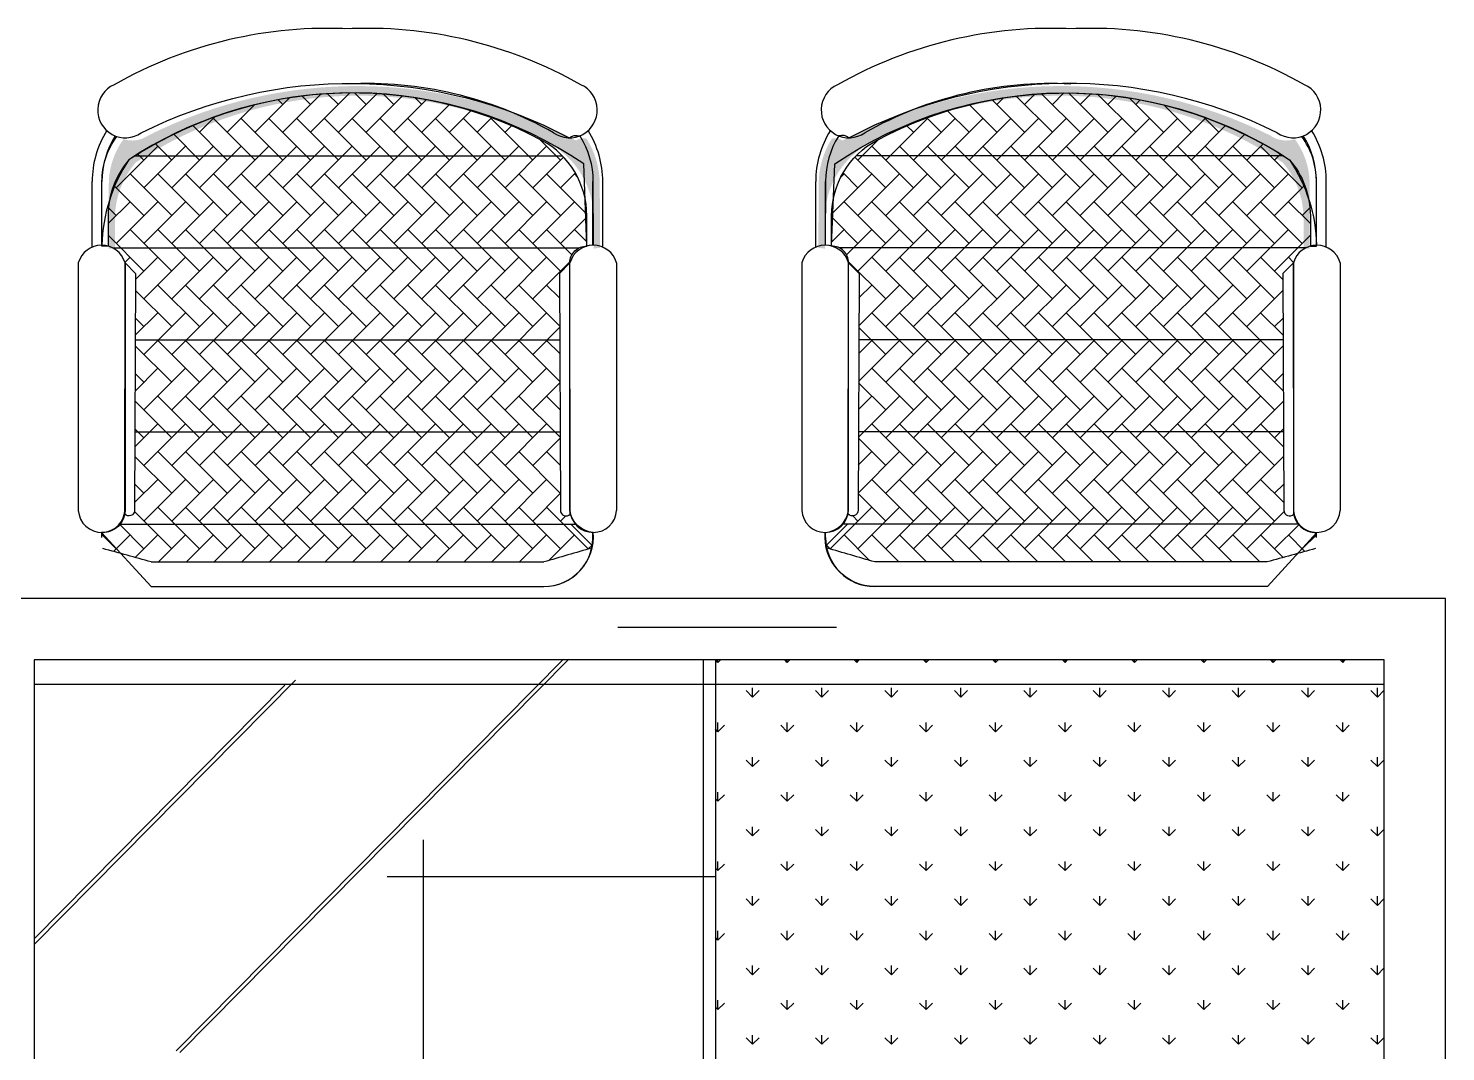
# Model space of a CAD drawing. Header units: inches. Extents: x 13 to 55.5, y 11.7 to 36.5.
# Drawn here: x 38.485 to 39.64, y 28.015 to 28.849 of the extents above; entities that cross this region are included whole.
import ezdxf

# ---------------------------------------------------------------- set-up
doc = ezdxf.new("R2010")
doc.units = ezdxf.units.IN
doc.header["$MEASUREMENT"] = 0
doc.layers.add('02', color=2, linetype='Continuous')
doc.layers.add('8', color=8, linetype='Continuous')

msp = doc.modelspace()

# ---------------------------------------------------------------- hatches: boundary and pattern name
at = {"layer": '8'}
h = msp.add_hatch(color=256, dxfattribs=at)
edge = h.paths.add_edge_path()
edge.add_line((38.55538829619609, 28.66913466327407), (38.55038829619143, 28.66913466327407))
edge.add_line((38.55038829619143, 28.66913466327407), (38.55038829619143, 28.72172720261898))
edge.add_ellipse((38.6124886606688, 28.72172720261898), major_axis=(-0.04391158877690961, 0.04391158877690961), ratio=0.9999999999996502, start_angle=8.72546110102428, end_angle=44.99999999994861, ccw=False)
edge.add_ellipse((38.56945835536889, 28.77994385859512), major_axis=(-0.01597881421150872, 0.01597881421150872), ratio=0.9999999999997194, start_angle=116.8627305506431, end_angle=169.9002570536482)
edge.add_ellipse((38.75278397282663, 28.42147323225965), major_axis=(-0.2688794888705353, 0.2688794888705353), ratio=0.9999999999999657, start_angle=287.0421432098533, end_angle=341.6227092433647, ccw=False)
edge.add_ellipse((38.93707027350165, 28.74895428479232), major_axis=(0.007301968413416724, 0.007301968413416724), ratio=0.9999999999985582, start_angle=390.4029110253981, end_angle=440.62732595000233, ccw=False)
edge.add_ellipse((38.88038829626593, 28.72172720261898), major_axis=(0.04949747468314437, 0.04949747468314437), ratio=0.9999999999996642, start_angle=314.99999999995026, end_angle=347.1216498741574, ccw=False)
edge.add_line((38.95038829621471, 28.72172720261898), (38.95066514430646, 28.66985007887871))
edge.add_ellipse((38.95066514430646, 28.65003156732002), major_axis=(-0.01401380390892547, 0.01401380390892547), ratio=0.9999999999976941, start_angle=-45.00000000006967, end_angle=-29.55825086543284)
edge.add_line((38.94538829621006, 28.66913466327407), (38.94538829621006, 28.69378838049471))
edge.add_ellipse((38.87538829626128, 28.69378838049471), major_axis=(-0.04949747468306953, 0.04949747468306953), ratio=0.9999999999999356, start_angle=224.9999999999587, end_angle=286.4336724394049)
edge.add_ellipse((38.75391792779401, 28.46373045351521), major_axis=(-0.2334531160339839, 0.233453116033984), ratio=0.9999999999999641, start_angle=-72.98927558148121, end_angle=-11.63685346391839)
edge.add_ellipse((38.62538829626128, 28.69378838049471), major_axis=(-0.04949747468310171, 0.04949747468310172), ratio=0.9999999999997938, start_angle=4.257676763346853, end_angle=45.00000000000591)
edge.add_line((38.55538829619609, 28.69378838049471), (38.55538829619609, 28.66913466327407))
h = msp.add_hatch(color=256, dxfattribs=at)
edge = h.paths.add_edge_path()
edge.add_line((39.52377189759709, 28.66913466327407), (39.52877189760174, 28.66913466327407))
edge.add_line((39.52877189760174, 28.66913466327407), (39.52877189760174, 28.72172720261898))
edge.add_arc((39.46667153324078, 28.72172720261898), 0.06210036439365649, 0, 36.27453889897014)
edge.add_arc((39.50970183854069, 28.77994385859512), 0.02259745576856841, 235.0997429462958, 288.13726944937537, ccw=False)
edge.add_arc((39.32637622108295, 28.42147323225965), 0.3802530198046514, 63.37729075663397, 117.9578567901449)
edge.add_arc((39.14208992029153, 28.74895428479232), 0.010326542762251, 54.37267405001804, 104.5970889746437)
edge.add_arc((39.19877189764365, 28.72172720261898), 0.07000000000013158, 147.8783501258872, 180.0000000000465)
edge.add_line((39.12877189757846, 28.72172720261898), (39.12849504948672, 28.66985007887871))
edge.add_arc((39.12849504960313, 28.65003156732002), 0.01981851154849574, 74.55825086537988, 90, ccw=False)
edge.add_line((39.13377189758312, 28.66913466327407), (39.13377189758312, 28.69378838049471))
edge.add_arc((39.20377189764831, 28.69378838049471), 0.07000000000001455, 118.56632756058781, 180.0000000000465, ccw=False)
edge.add_arc((39.32524226599917, 28.46373045351521), 0.3301525628735084, 56.63685346391628, 117.98927558147929, ccw=False)
edge.add_arc((39.45377189764831, 28.69378838049471), 0.0700000000000595, 0, 40.74232323670782, ccw=False)
edge.add_line((39.52377189759709, 28.69378838049471), (39.52377189759709, 28.66913466327407))
h = msp.add_hatch(dxfattribs=at)
h.set_pattern_fill('AR-HBONE', color=256, scale=0.004, angle=359.9999999999999, style=0)
h.set_pattern_definition([(135.0000000000001, (39.07681457110293, -24.79501811848439), (-0.02262741699796952, -1.259612233122302e-17), [0.048, -0.016]), (225.0000000000001, (39.06550086260386, -24.78370440998532), (-0.02262741699796952, -1.259612233122302e-17), [0.048, -0.016])])
edge = h.paths.add_edge_path()
edge.add_ellipse((38.53520475473333, 28.47635053571304), major_axis=(-0.03711969488062122, 0.0371196948806212), ratio=0.9999999999996956, start_angle=146.7094822607952, end_angle=202.172823983053, ccw=False)
edge.add_ellipse((38.58483073575034, 28.43395748193308), major_axis=(-0.02828427178378948, 0.02828427178378948), ratio=0.9999999882834586, start_angle=58.01707621133332, end_angle=58.20007692740717)
edge.add_ellipse((37.46735144912809, 24.47390871658155), major_axis=(2.89594259330774, 2.89594259330774), ratio=0.9999999999854282, start_angle=389.1642256900938, end_angle=389.73119586466225, ccw=False)
edge.add_line((38.58493041031606, 28.41395748192901), (38.90474552422374, 28.41395748192901))
edge.add_ellipse((40.13192697620097, 24.24929696483179), major_axis=(3.070046542043853, 3.070046542043853), ratio=0.9999999999661233, start_angle=420.8807561908537, end_angle=421.41842246187525, ccw=False)
edge.add_ellipse((38.93717242596749, 28.45566655841123), major_axis=(-0.02199703812545729, 0.02199703812545729), ratio=0.9999999999997261, start_angle=46.38485555809092, end_angle=147.4524871935654, ccw=False)
edge.add_line((38.90607300266701, 28.45491472994201), (38.90607300266701, 28.65778073434359))
edge.add_ellipse((38.93965830531515, 28.65778073434359), major_axis=(-0.02374839519204381, 0.02374839519204381), ratio=0.9999999999998462, start_angle=-7.718018282422577, end_angle=45.00000000010078, ccw=False)
edge.add_line((38.9193144041913, 28.68450335091785), (38.9176837028338, 28.72720334043135))
edge.add_ellipse((38.74944658885788, 28.4625880526599), major_axis=(-0.2217261565872364, 0.2217261565872364), ratio=0.9999999999999922, start_angle=-77.4473856247483, end_angle=-12.56309999676156)
edge.add_ellipse((38.67457100917663, 28.6694281258113), major_axis=(-0.07761723070756962, 0.07761723070756962), ratio=0.9999999999995618, start_angle=13.22243711251359, end_angle=36.42645622343428)
edge.add_ellipse((38.54455388773776, 28.65226184664226), major_axis=(-0.02815593953293474, 0.02815593953293474), ratio=0.9999999999995929, start_angle=236.388040002922, end_angle=282.3601176470159, ccw=False)
edge.add_line((38.58358846889887, 28.66012411976573), (38.58358846889887, 28.45598488560228))
edge = h.paths.add_edge_path()
edge.add_line((38.9176837028338, 28.72720334043135), (38.9193144041913, 28.68450335091785))
edge.add_ellipse((38.93965830531515, 28.65778073434359), major_axis=(-0.02374839519204381, 0.02374839519204381), ratio=0.9999999999998462, start_angle=-7.718018282422954, end_angle=45.00000000010727)
edge.add_line((38.90607300266701, 28.65778073434359), (38.90607300266701, 28.45491472994201))
edge.add_ellipse((38.93717242596749, 28.45566655841123), major_axis=(-0.02199703812546477, 0.02199703812546478), ratio=0.9999999999999106, start_angle=46.38485555808994, end_angle=147.4524871935773)
edge.add_ellipse((38.90483073581554, 28.43395748193308), major_axis=(0.02828427124751427, 0.02828427124751427), ratio=0.9999999999997202, start_angle=302.4852900862878, end_angle=314.9999999999974)
edge.add_line((38.94483073585279, 28.43395748193308), (38.94483073585279, 28.43810540705619))
edge.add_ellipse((38.94510758382812, 28.45717515747112), major_axis=(-0.01348577075255628, 0.01348577075255628), ratio=0.9999999999994397, start_angle=57.11718619057439, end_angle=134.1682581222964, ccw=False)
edge.add_ellipse((38.9228893606326, 28.45610493311125), major_axis=(0.003267887545123191, 0.003267887545123191), ratio=0.9999999999980806, start_angle=135.2340346606006, end_angle=275.6038076477263, ccw=False)
edge.add_line((38.91826790832992, 28.45608605587205), (38.91747953422446, 28.64909276289274))
edge.add_line((38.91747953410804, 28.64909276289274), (38.92606703651681, 28.65776011524014))
edge.add_ellipse((38.94510758382812, 28.65226184656951), major_axis=(-0.01401380187697225, 0.01401380187697225), ratio=0.9999996655125449, start_angle=28.831016514725377, end_angle=28.8930721491422, ccw=False)
edge.add_ellipse((38.93965830531515, 28.65778073434359), major_axis=(-0.009606259568336679, 0.009606259568336679), ratio=0.9999999999999254, start_angle=-45.7272422601535, end_angle=45.00000000001802, ccw=False)
edge.add_line((38.93983073584813, 28.67136494258176), (38.93834055244069, 28.71038546299843))
edge.add_ellipse((38.86983073578294, 28.69601865981696), major_axis=(-0.04949747468303449, 0.0494974746830345), ratio=0.99999999999956, start_angle=236.8435514418456, end_angle=286.4336724393704)
edge.add_ellipse((38.74836036743208, 28.46596073282291), major_axis=(-0.2334531160339924, 0.2334531160339924), ratio=0.9999999999999551, start_angle=-72.9892755815063, end_angle=-42.65930527866266)
edge.add_ellipse((38.74944658885788, 28.4625880526599), major_axis=(-0.2358682922109283, 0.2358682922109283), ratio=0.9999999999998639, start_angle=-42.49654443553923, end_angle=-11.79961430699546)
edge.add_ellipse((38.67457100917663, 28.6694281258113), major_axis=(-0.09175936633128724, 0.09175936633128726), ratio=0.9999999999986472, start_angle=11.15343822990927, end_angle=27.02947871558037)
edge.add_ellipse((38.61983073578294, 28.69601865981696), major_axis=(-0.04949747468307679, 0.04949747468307681), ratio=0.9999999999993566, start_angle=33.92524018218601, end_angle=44.99999999988478)
edge.add_line((38.54983073583416, 28.69601865981696), (38.54983073583416, 28.67136494259632))
edge.add_ellipse((38.54455388773776, 28.65226184664226), major_axis=(-0.01401380390918987, 0.01401380390918986), ratio=0.9999999999989817, start_angle=241.1689913940957, end_angle=299.55825086559037, ccw=False)
edge.add_line((38.56358846888024, 28.65778073434359), (38.57219640043176, 28.64909276287819))
edge.add_line((38.57219640043176, 28.64909276289274), (38.5714080263263, 28.45608605587205))
edge.add_ellipse((38.56678657390721, 28.45610493311125), major_axis=(-0.003267887545150871, 0.00326788754515087), ratio=0.9999999999998018, start_angle=86.8132506316536, end_angle=224.7659653393994, ccw=False)
edge.add_ellipse((38.54567205434277, 28.45598488560228), major_axis=(-0.01266881823524401, 0.01266881823524401), ratio=0.9999999999995794, start_angle=132.3085165615311, end_angle=215.4868303801432, ccw=False)
edge.add_line((38.54483073582951, 28.43808823524325), (38.54483073582951, 28.43395748193308))
edge.add_ellipse((38.58483073575034, 28.43395748193308), major_axis=(-0.0282842712475046, 0.0282842712475046), ratio=0.9999999999993693, start_angle=44.99999999993351, end_angle=58.01707590526561)
edge.add_ellipse((38.53520475473333, 28.47635053571304), major_axis=(0.03711969488061666, 0.03711969488061665), ratio=0.9999999999995136, start_angle=236.7094822608075, end_angle=292.1728239829854)
edge.add_line((38.58358846889887, 28.45598488560228), (38.58358846889887, 28.66012411976573))
edge.add_ellipse((38.54455388773776, 28.65226184664226), major_axis=(-0.02815593953293475, 0.02815593953293477), ratio=0.9999999999995922, start_angle=236.3880400029142, end_angle=282.3601176470256)
edge.add_ellipse((38.67457100917663, 28.6694281258113), major_axis=(-0.07761723070756966, 0.07761723070756965), ratio=0.9999999999995637, start_angle=13.22243711251349, end_angle=36.42645622343542, ccw=False)
edge.add_ellipse((38.74944658885788, 28.4625880526599), major_axis=(-0.2217261565872279, 0.2217261565872279), ratio=0.9999999999999998, start_angle=282.5526143752529, end_angle=347.4369000032448, ccw=False)
h = msp.add_hatch(dxfattribs=at)
h.set_pattern_fill('AR-HBONE', color=256, scale=0.004, angle=269.9999999999999, style=0)
h.set_pattern_definition([(44.99999999999986, (39.00234562280666, -24.79501811848439), (0.02262741699796952, -2.177686999295639e-17), [0.048, -0.016]), (314.9999999999999, (39.01365933130573, -24.78370440998532), (0.02262741699796952, -2.177686999295639e-17), [0.048, -0.016])])
h.paths.add_polyline_path([(39.49557172501072, 28.45598488560228, 0.2468422709474526), (39.5333015772615, 28.42494782446176, -0.0007984914309598598), (39.53327260195356, 28.42482339505097, 0.002473879123447363), (39.49422978359352, 28.41395748192901), (39.17441466956943, 28.41395748192901, 0.002346015980585561), (39.13527984177772, 28.42528987162388, 0.4719914080799239), (39.17308719112616, 28.45491472994201), (39.17308719112616, 28.65778073434359, 0.23417052266878), (39.15984578971829, 28.68450335091785), (39.16147649107579, 28.72720334043135, -0.2909257063507577), (39.49790228920601, 28.72723412484794, -0.101594013467479), (39.51312991051081, 28.68579210600166, 0.2033254252404385), (39.49557172501072, 28.66012411976573)])
h.paths.add_polyline_path([(39.16147649107579, 28.72720334043135), (39.15984578971829, 28.68450335091785, -0.23417052266878), (39.17308719112616, 28.65778073434359), (39.17308719112616, 28.45491472994201, -0.4719914080796609), (39.13527984177772, 28.42528987162388, -0.05466006221869264), (39.1343294580568, 28.43395748193308), (39.1343294580568, 28.43810540705619, 0.349465672316923), (39.15269945718892, 28.4531717691587, 0.7026147528373601), (39.16089228557966, 28.45608605587205), (39.16168065968513, 28.64909276289274), (39.15309315739277, 28.65776011524014, 0.0002707687429301205), (39.15308719110753, 28.65778073434359, 0.4179360945045427), (39.13932945806145, 28.67136494258176), (39.14081964146889, 28.71038546299843, -0.2198190708416146), (39.17585715284649, 28.75749715021977, -0.1331174979334463), (39.34428374148983, 28.79583782934225, -0.1347473840811353), (39.5123651286688, 28.74170473692522, -0.06938331227992234), (39.52802587457545, 28.70946493632966, -0.04836040347699975), (39.52932945807542, 28.69601865981696), (39.52932945807542, 28.67136494258176, 0.2604304457768875), (39.51557172502935, 28.65778073434359), (39.50696379347782, 28.64909276289274), (39.50775216758329, 28.45608605587205, 0.6869772238725623), (39.51581811794158, 28.45302376269121, 0.3797560916365795), (39.53432945808008, 28.43808823524325), (39.53432945808008, 28.43395748193308, -0.05685886338214961), (39.5333015772615, 28.42494782446176, -0.2468422709473726), (39.49557172501072, 28.45598488560228), (39.49557172501072, 28.66012411976573, -0.2033254252404394), (39.51312991051081, 28.68579210600166, 0.1015940134674754), (39.49790228920601, 28.72723412484794, 0.2909257063507623)])

# ---------------------------------------------------------------- linework, layer by layer
at = {"layer": '02'}
for p, q in [((38.57178279611826, 28.74490574478279), (38.91993116418443, 28.74490574478279)), ((39.50737739779133, 28.74490574478279), (39.15922902972515, 28.74490574478279)), ((38.53683073579877, 28.67051359515046), (38.53683073579877, 28.72395748192668)), ((38.94483073585279, 28.67207842442605), (38.94483073585279, 28.72395748192668)), ((38.95283073576711, 28.67051359515046), (38.95283073576711, 28.72395748192668)), ((39.12632945802606, 28.67051359515046), (39.12632945802606, 28.72395748192668)), ((39.1343294580568, 28.67207842442605), (39.1343294580568, 28.72395748192668)), ((39.54232945811081, 28.67051359515046), (39.54232945811081, 28.72395748192668)), ((38.5535797537871, 28.6699057447857), (38.93353094305921, 28.6699057447857)), ((39.52558044000607, 28.6699057447857), (39.14562925085038, 28.6699057447857)), ((38.52551930659529, 28.65778073434359), (38.52551930659529, 28.45598488560228)), ((38.9641421649706, 28.65778073434359), (38.9641421649706, 28.45598488560228)), ((39.11501802893899, 28.65778073434359), (39.11501802893899, 28.45598488560228)), ((39.55364088719789, 28.65778073434359), (39.55364088719789, 28.45598488560228)), ((38.57197506277434, 28.59490574477406), (38.91770087176546, 28.59490574477406)), ((39.50718513113524, 28.59490574477406), (39.16145932214413, 28.59490574477406)), ((38.57166871038343, 28.51990574477697), (38.91800722415637, 28.51990574477697)), ((39.50749148340974, 28.51990574477697), (39.16115296975322, 28.51990574477697)), ((38.55975220171813, 28.44490574477988), (38.93114568717856, 28.44490574477988)), ((38.92683671793047, 28.4448836860409), (38.94455388950728, 28.42716651444954)), ((39.15232347597912, 28.4448836860409), (39.13460630440231, 28.42716651444954)), ((39.51940799219146, 28.44490574477988), (39.14801450661462, 28.44490574477988)), ((38.54483073582951, 28.43395748193308), (38.54483073582951, 28.43810540705619)), ((38.94483073585279, 28.43395748193308), (38.94483073585279, 28.43810540705619)), ((39.1343294580568, 28.43395748193308), (39.1343294580568, 28.43810540705619)), ((39.53432945808008, 28.43395748193308), (39.53432945808008, 28.43810540705619)), ((38.58493041031606, 28.41395748192901), (38.90474552422374, 28.41395748192901)), ((39.49422978359352, 28.41395748192901), (39.17441466956943, 28.41395748192901)), ((39.63958009698972, 28.38427728392873), (38.43958009703628, 28.38427728392873)), ((39.63958009698972, 27.63427728392873), (39.63958009698972, 28.38427728392873)), ((38.96501179312899, 28.36082835350118), (39.14330390462264, 28.36082835350118)), ((38.48958009696644, 28.33427728394037), (38.48958009696644, 27.68427728393164)), ((39.58958009694315, 28.33427728394037), (38.48958009696644, 28.33427728394037)), ((38.60525549010917, 28.01569076838661), (38.92075136414341, 28.33486214827446)), ((38.60820744960647, 28.01427728393339), (38.9251005306708, 28.33486214827446)), ((39.03458009700834, 28.33427728394037), (39.03458009700834, 27.68427728393164)), ((39.04458009701766, 28.33427728394037), (39.04458009701766, 27.68427728393164)), ((39.04660279437512, 28.33217675503858), (39.04458009701766, 28.3341994524688)), ((39.04660279437512, 28.33217675503858), (39.04870332329146, 28.33427728394037)), ((39.04660279449153, 28.33217677853992), (39.04660279449153, 28.33427728394037)), ((39.10317133687049, 28.33217675503858), (39.10107080807056, 28.33427728394037)), ((39.10317133687049, 28.33217675503858), (39.10527186578683, 28.33427728394037)), ((39.10317133687049, 28.33217677858358), (39.10317133687049, 28.33427728394037)), ((39.15973987936586, 28.33217675503858), (39.15763935056593, 28.33427728394037)), ((39.15973987936586, 28.33217675503858), (39.1618404082822, 28.33427728394037)), ((39.15973987936586, 28.33217677862723), (39.15973987936586, 28.33427728394037)), ((39.21630842186123, 28.33217675503858), (39.2142078930613, 28.33427728394037)), ((39.21630842186123, 28.33217675503858), (39.21840895077757, 28.33427728394037)), ((39.21630842186123, 28.33217677865634), (39.21630842186123, 28.33427728394037)), ((39.2728769643566, 28.33217675503858), (39.27077643555667, 28.33427728394037)), ((39.2728769643566, 28.33217675503858), (39.27497749327294, 28.33427728394037)), ((39.2728769643566, 28.33217677869999), (39.2728769643566, 28.33427728394037)), ((39.32944550685197, 28.33217675503858), (39.32734497805204, 28.33427728394037)), ((39.32944550685197, 28.33217675503858), (39.33154603576831, 28.33427728394037)), ((39.32944550685197, 28.33217677874365), (39.32944550685197, 28.33427728394037)), ((39.38601404934734, 28.33217675503858), (39.38391352054741, 28.33427728394037)), ((39.38601404934734, 28.33217675503858), (39.38811457826368, 28.33427728394037)), ((39.38601404934734, 28.3321767787873), (39.38601404934734, 28.33427728394037)), ((39.44258259184271, 28.33217675503858), (39.44048206304278, 28.33427728394037)), ((39.44258259184271, 28.33217675503858), (39.44468312075905, 28.33427728394037)), ((39.44258259184271, 28.33217677881641), (39.44258259184271, 28.33427728394037)), ((39.49915113433808, 28.33217675503858), (39.49705060553815, 28.33427728394037)), ((39.49915113433808, 28.33217675503858), (39.50125166325442, 28.33427728394037)), ((39.49915113433808, 28.33217677886006), (39.49915113433808, 28.33427728394037)), ((39.55571967683345, 28.33217675503858), (39.55361914803352, 28.33427728394037)), ((39.55571967683345, 28.33217675503858), (39.55782020574979, 28.33427728394037)), ((39.55571967671703, 28.33217677890372), (39.55571967671703, 28.33427728394037)), ((39.58958009694315, 27.68427728393164), (39.58958009694315, 28.33427728394037)), ((38.48958009696644, 28.10241171556283), (38.70249512180298, 28.31780718623651)), ((38.48958009696644, 28.31431535229951), (39.58958009694315, 28.31431535229951)), ((38.48958009696644, 28.1068115496035), (38.6939028417094, 28.3135146406874)), ((39.0748870656228, 28.30389248379089), (39.06958376482207, 28.30919578464983)), ((39.07488706573922, 28.30389250730679), (39.07488706573922, 28.31139250729922)), ((39.0748870656228, 28.30389248379089), (39.08019036653995, 28.30919578464983)), ((39.13145560811817, 28.30389248379089), (39.12615230731744, 28.30919578464983)), ((39.13145560811817, 28.30389250733589), (39.13145560811817, 28.31139250734288)), ((39.13145560811817, 28.30389248379089), (39.13675890903532, 28.30919578464983)), ((39.18802415061354, 28.30389248379089), (39.18272084981281, 28.30919578464983)), ((39.18802415061354, 28.30389250737955), (39.18802415061354, 28.31139250738653)), ((39.18802415061354, 28.30389248379089), (39.19332745153069, 28.30919578464983)), ((39.24459269310891, 28.30389248379089), (39.23928939230818, 28.30919578464983)), ((39.24459269310891, 28.3038925074232), (39.24459269310891, 28.31139250741564)), ((39.24459269310891, 28.30389248379089), (39.24989599402606, 28.30919578464983)), ((39.30116123560428, 28.30389248379089), (39.29585793480355, 28.30919578464983)), ((39.30116123560428, 28.30389250746686), (39.30116123560428, 28.31139250745929)), ((39.30116123560428, 28.30389248379089), (39.30646453652143, 28.30919578464983)), ((39.35772977809965, 28.30389248379089), (39.35242647729892, 28.30919578464983)), ((39.35772977809965, 28.30389250749596), (39.35772977809965, 28.31139250750295)), ((39.35772977809965, 28.30389248379089), (39.3630330790168, 28.30919578464983)), ((39.41429832059502, 28.30389248379089), (39.40899501979429, 28.30919578464983)), ((39.41429832059502, 28.30389250753962), (39.41429832059502, 28.3113925075466)), ((39.41429832059502, 28.30389248379089), (39.41960162151217, 28.30919578464983)), ((39.47086686309039, 28.30389248379089), (39.46556356228966, 28.30919578464983)), ((39.47086686309039, 28.30389250758327), (39.47086686309039, 28.31139250757571)), ((39.47086686309039, 28.30389248379089), (39.47617016400754, 28.30919578464983)), ((39.52743540558576, 28.30389248379089), (39.52213210478503, 28.30919578464983)), ((39.52743540546935, 28.30389250762693), (39.52743540546935, 28.31139250761936)), ((39.52743540558576, 28.30389248379089), (39.53273870650291, 28.30919578464983)), ((39.58400394808113, 28.30389248379089), (39.5787006472804, 28.30919578464983)), ((39.58400394796472, 28.30389250765603), (39.58400394796472, 28.31139250766302)), ((39.58400394808113, 28.30389248379089), (39.58930724899828, 28.30919578464983)), ((39.04660279449153, 28.27560823601545), (39.04660279449153, 28.28310823602243)), ((39.04660279437512, 28.27560821254321), (39.05190609529227, 28.28091151340215)), ((39.10317133687049, 28.27560821254321), (39.09786803606976, 28.28091151340215)), ((39.10317133687049, 28.2756082360591), (39.10317133687049, 28.28310823606609)), ((39.10317133687049, 28.27560821254321), (39.10847463778764, 28.28091151340215)), ((39.15973987936586, 28.27560821254321), (39.15443657856513, 28.28091151340215)), ((39.15973987936586, 28.27560823610276), (39.15973987936586, 28.28310823610974)), ((39.15973987936586, 28.27560821254321), (39.16504318028301, 28.28091151340215)), ((39.21630842186123, 28.27560821254321), (39.2110051210605, 28.28091151340215)), ((39.21630842186123, 28.27560823614641), (39.21630842186123, 28.28310823613885)), ((39.21630842186123, 28.27560821254321), (39.22161172277838, 28.28091151340215)), ((39.2728769643566, 28.27560821254321), (39.26757366355586, 28.28091151340215)), ((39.2728769643566, 28.27560823617552), (39.2728769643566, 28.2831082361825)), ((39.2728769643566, 28.27560821254321), (39.27818026527375, 28.28091151340215)), ((39.32944550685197, 28.27560821254321), (39.32414220605123, 28.28091151340215)), ((39.32944550685197, 28.27560823621917), (39.32944550685197, 28.28310823622616)), ((39.32944550685197, 28.27560821254321), (39.33474880776912, 28.28091151340215)), ((39.38601404934734, 28.27560821254321), (39.3807107485466, 28.28091151340215)), ((39.38601404934734, 28.27560823626283), (39.38601404934734, 28.28310823626981)), ((39.38601404934734, 28.27560821254321), (39.39131735026449, 28.28091151340215)), ((39.44258259184271, 28.27560821254321), (39.43727929104197, 28.28091151340215)), ((39.44258259184271, 28.27560823630649), (39.44258259184271, 28.28310823629892)), ((39.44258259184271, 28.27560821254321), (39.44788589275986, 28.28091151340215)), ((39.49915113433808, 28.27560821254321), (39.49384783353734, 28.28091151340215)), ((39.49915113433808, 28.27560823633559), (39.49915113433808, 28.28310823634257)), ((39.49915113433808, 28.27560821254321), (39.50445443525523, 28.28091151340215)), ((39.55571967683345, 28.27560821254321), (39.55041637603271, 28.28091151340215)), ((39.55571967671703, 28.27560823637925), (39.55571967671703, 28.28310823638623)), ((39.55571967683345, 28.27560821254321), (39.5610229777506, 28.28091151340215)), ((39.04660279437512, 28.27560821254321), (39.04458009701766, 28.27763090997343)), ((39.0748870656228, 28.24732394129552), (39.06958376482207, 28.25262724215446)), ((39.07488706573922, 28.24732396478231), (39.07488706573922, 28.2548239647893)), ((39.0748870656228, 28.24732394129552), (39.08019036653995, 28.25262724215446)), ((39.13145560811817, 28.24732394129552), (39.12615230731744, 28.25262724215446)), ((39.13145560811817, 28.24732396482597), (39.13145560811817, 28.2548239648184)), ((39.13145560811817, 28.24732394129552), (39.13675890903532, 28.25262724215446)), ((39.18802415061354, 28.24732394129552), (39.18272084981281, 28.25262724215446)), ((39.18802415061354, 28.24732396486963), (39.18802415061354, 28.25482396486206)), ((39.18802415061354, 28.24732394129552), (39.19332745153069, 28.25262724215446)), ((39.24459269310891, 28.24732394129552), (39.23928939230818, 28.25262724215446)), ((39.24459269310891, 28.24732396489873), (39.24459269310891, 28.25482396490571)), ((39.24459269310891, 28.24732394129552), (39.24989599402606, 28.25262724215446)), ((39.30116123560428, 28.24732394129552), (39.29585793480355, 28.25262724215446)), ((39.30116123560428, 28.24732396494239), (39.30116123560428, 28.25482396494937)), ((39.30116123560428, 28.24732394129552), (39.30646453652143, 28.25262724215446)), ((39.35772977809965, 28.24732394129552), (39.35242647729892, 28.25262724215446)), ((39.35772977809965, 28.24732396498604), (39.35772977809965, 28.25482396497847)), ((39.35772977809965, 28.24732394129552), (39.3630330790168, 28.25262724215446)), ((39.41429832059502, 28.24732394129552), (39.40899501979429, 28.25262724215446)), ((39.41429832059502, 28.2473239650297), (39.41429832059502, 28.25482396502213)), ((39.41429832059502, 28.24732394129552), (39.41960162151217, 28.25262724215446)), ((39.47086686309039, 28.24732394129552), (39.46556356228966, 28.25262724215446)), ((39.47086686309039, 28.2473239650588), (39.47086686309039, 28.25482396506579)), ((39.47086686309039, 28.24732394129552), (39.47617016400754, 28.25262724215446)), ((39.52743540558576, 28.24732394129552), (39.52213210478503, 28.25262724215446)), ((39.52743540546935, 28.24732396510246), (39.52743540546935, 28.25482396510944)), ((39.52743540558576, 28.24732394129552), (39.53273870650291, 28.25262724215446)), ((39.58400394808113, 28.24732394129552), (39.5787006472804, 28.25262724215446)), ((39.58400394796472, 28.24732396514611), (39.58400394796472, 28.25482396513855)), ((39.58400394808113, 28.24732394129552), (39.58930724899828, 28.25262724215446)), ((39.04660279449153, 28.21903969350553), (39.04660279449153, 28.22653969349796)), ((39.04660279437512, 28.21903967004784), (39.05190609529227, 28.22434297090678)), ((39.10317133687049, 28.21903967004784), (39.09786803606976, 28.22434297090678)), ((39.10317133687049, 28.21903969354918), (39.10317133687049, 28.22653969354161)), ((39.10317133687049, 28.21903967004784), (39.10847463778764, 28.22434297090678)), ((39.15973987936586, 28.21903967004784), (39.15443657856513, 28.22434297090678)), ((39.15973987936586, 28.21903969357829), (39.15973987936586, 28.22653969358527)), ((39.15973987936586, 28.21903967004784), (39.16504318028301, 28.22434297090678)), ((39.21630842186123, 28.21903967004784), (39.2110051210605, 28.22434297090678)), ((39.21630842186123, 28.21903969362194), (39.21630842186123, 28.22653969362893)), ((39.21630842186123, 28.21903967004784), (39.22161172277838, 28.22434297090678)), ((39.2728769643566, 28.21903967004784), (39.26757366355586, 28.22434297090678)), ((39.2728769643566, 28.2190396936656), (39.2728769643566, 28.22653969365803)), ((39.2728769643566, 28.21903967004784), (39.27818026527375, 28.22434297090678)), ((39.32944550685197, 28.21903967004784), (39.32414220605123, 28.22434297090678)), ((39.32944550685197, 28.21903969370925), (39.32944550685197, 28.22653969370169)), ((39.32944550685197, 28.21903967004784), (39.33474880776912, 28.22434297090678)), ((39.38601404934734, 28.21903967004784), (39.3807107485466, 28.22434297090678)), ((39.38601404934734, 28.21903969373836), (39.38601404934734, 28.22653969374534)), ((39.38601404934734, 28.21903967004784), (39.39131735026449, 28.22434297090678)), ((39.44258259184271, 28.21903967004784), (39.43727929104197, 28.22434297090678)), ((39.44258259184271, 28.21903969378201), (39.44258259184271, 28.226539693789)), ((39.44258259184271, 28.21903967004784), (39.44788589275986, 28.22434297090678)), ((39.49915113433808, 28.21903967004784), (39.49384783353734, 28.22434297090678)), ((39.49915113433808, 28.21903969382567), (39.49915113433808, 28.2265396938181)), ((39.49915113433808, 28.21903967004784), (39.50445443525523, 28.22434297090678)), ((39.55571967683345, 28.21903967004784), (39.55041637603271, 28.22434297090678)), ((39.55571967671703, 28.21903969386932), (39.55571967671703, 28.22653969386176)), ((39.55571967683345, 28.21903967004784), (39.5610229777506, 28.22434297090678)), ((39.04660279437512, 28.21903967004784), (39.04458009701766, 28.22106236747806)), ((38.80669885867819, 28.00427728393862), (38.80669885867819, 28.18751994012729)), ((39.0748870656228, 28.19075539880015), (39.06958376482207, 28.19605869965909)), ((39.07488706573922, 28.19075542225784), (39.07488706573922, 28.19825542226483)), ((39.0748870656228, 28.19075539880015), (39.08019036653995, 28.19605869965909)), ((39.13145560811817, 28.19075539880015), (39.12615230731744, 28.19605869965909)), ((39.13145560811817, 28.1907554223015), (39.13145560811817, 28.19825542230848)), ((39.13145560811817, 28.19075539880015), (39.13675890903532, 28.19605869965909)), ((39.18802415061354, 28.19075539880015), (39.18272084981281, 28.19605869965909)), ((39.18802415061354, 28.19075542234515), (39.18802415061354, 28.19825542233758)), ((39.18802415061354, 28.19075539880015), (39.19332745153069, 28.19605869965909)), ((39.24459269310891, 28.19075539880015), (39.23928939230818, 28.19605869965909)), ((39.24459269310891, 28.19075542238881), (39.24459269310891, 28.19825542238124)), ((39.24459269310891, 28.19075539880015), (39.24989599402606, 28.19605869965909)), ((39.30116123560428, 28.19075539880015), (39.29585793480355, 28.19605869965909)), ((39.30116123560428, 28.19075542241791), (39.30116123560428, 28.1982554224249)), ((39.30116123560428, 28.19075539880015), (39.30646453652143, 28.19605869965909)), ((39.35772977809965, 28.19075539880015), (39.35242647729892, 28.19605869965909)), ((39.35772977809965, 28.19075542246157), (39.35772977809965, 28.19825542246855)), ((39.35772977809965, 28.19075539880015), (39.3630330790168, 28.19605869965909)), ((39.41429832059502, 28.19075539880015), (39.40899501979429, 28.19605869965909)), ((39.41429832059502, 28.19075542250522), (39.41429832059502, 28.19825542249766)), ((39.41429832059502, 28.19075539880015), (39.41960162151217, 28.19605869965909)), ((39.47086686309039, 28.19075539880015), (39.46556356228966, 28.19605869965909)), ((39.47086686309039, 28.19075542254888), (39.47086686309039, 28.19825542254131)), ((39.47086686309039, 28.19075539880015), (39.47617016400754, 28.19605869965909)), ((39.52743540558576, 28.19075539880015), (39.52213210478503, 28.19605869965909)), ((39.52743540546935, 28.19075542257798), (39.52743540546935, 28.19825542258497)), ((39.52743540558576, 28.19075539880015), (39.53273870650291, 28.19605869965909)), ((39.58400394808113, 28.19075539880015), (39.5787006472804, 28.19605869965909)), ((39.58400394796472, 28.19075542262164), (39.58400394796472, 28.19825542262862)), ((39.58400394808113, 28.19075539880015), (39.58930724899828, 28.19605869965909)), ((39.04660279437512, 28.16247112755247), (39.04458009701766, 28.16449382498269)), ((39.04660279449153, 28.16247115098105), (39.04660279449153, 28.16997115098804)), ((39.04660279437512, 28.16247112755247), (39.05190609529227, 28.16777442841141)), ((39.10317133687049, 28.16247112755247), (39.09786803606976, 28.16777442841141)), ((39.10317133687049, 28.16247115102471), (39.10317133687049, 28.16997115101714)), ((39.10317133687049, 28.16247112755247), (39.10847463778764, 28.16777442841141)), ((39.15973987936586, 28.16247112755247), (39.15443657856513, 28.16777442841141)), ((39.15973987936586, 28.16247115106836), (39.15973987936586, 28.1699711510608)), ((39.15973987936586, 28.16247112755247), (39.16504318028301, 28.16777442841141)), ((39.21630842186123, 28.16247112755247), (39.2110051210605, 28.16777442841141)), ((39.21630842186123, 28.16247115109747), (39.21630842186123, 28.16997115110445)), ((39.21630842186123, 28.16247112755247), (39.22161172277838, 28.16777442841141)), ((39.2728769643566, 28.16247112755247), (39.26757366355586, 28.16777442841141)), ((39.2728769643566, 28.16247115114112), (39.2728769643566, 28.16997115114811)), ((39.2728769643566, 28.16247112755247), (39.27818026527375, 28.16777442841141)), ((39.32944550685197, 28.16247112755247), (39.32414220605123, 28.16777442841141)), ((39.32944550685197, 28.16247115118478), (39.32944550685197, 28.16997115117721)), ((39.32944550685197, 28.16247112755247), (39.33474880776912, 28.16777442841141)), ((39.38601404934734, 28.16247112755247), (39.3807107485466, 28.16777442841141)), ((39.38601404934734, 28.16247115122843), (39.38601404934734, 28.16997115122087)), ((39.38601404934734, 28.16247112755247), (39.39131735026449, 28.16777442841141)), ((39.44258259184271, 28.16247112755247), (39.43727929104197, 28.16777442841141)), ((39.44258259184271, 28.16247115125754), (39.44258259184271, 28.16997115126452)), ((39.44258259184271, 28.16247112755247), (39.44788589275986, 28.16777442841141)), ((39.49915113433808, 28.16247112755247), (39.49384783353734, 28.16777442841141)), ((39.49915113433808, 28.16247115130119), (39.49915113433808, 28.16997115130818)), ((39.49915113433808, 28.16247112755247), (39.50445443525523, 28.16777442841141)), ((39.55571967683345, 28.16247112755247), (39.55041637603271, 28.16777442841141)), ((39.55571967671703, 28.16247115134485), (39.55571967671703, 28.16997115133728)), ((39.55571967683345, 28.16247112755247), (39.5610229777506, 28.16777442841141)), ((38.77724823070302, 28.15772621435628), (39.04458009701766, 28.15772621435628)), ((39.07488706573922, 28.13418687974792), (39.07488706573922, 28.14168687974035)), ((39.13145560811817, 28.13418687977702), (39.13145560811817, 28.14168687978401)), ((39.18802415061354, 28.13418687982068), (39.18802415061354, 28.14168687982766)), ((39.24459269310891, 28.13418687986433), (39.24459269310891, 28.14168687985677)), ((39.30116123560428, 28.13418687990799), (39.30116123560428, 28.14168687990042)), ((39.35772977809965, 28.13418687993709), (39.35772977809965, 28.14168687994408)), ((39.41429832059502, 28.13418687998075), (39.41429832059502, 28.14168687998773)), ((39.47086686309039, 28.13418688002441), (39.47086686309039, 28.14168688001684)), ((39.52743540546935, 28.13418688006806), (39.52743540546935, 28.14168688006049)), ((39.58400394796472, 28.13418688009716), (39.58400394796472, 28.14168688010415)), ((39.0748870656228, 28.13418685630478), (39.06958376482207, 28.13949015716372)), ((39.0748870656228, 28.13418685630478), (39.08019036653995, 28.13949015716372)), ((39.13145560811817, 28.13418685630478), (39.12615230731744, 28.13949015716372)), ((39.13145560811817, 28.13418685630478), (39.13675890903532, 28.13949015716372)), ((39.18802415061354, 28.13418685630478), (39.18272084981281, 28.13949015716372)), ((39.18802415061354, 28.13418685630478), (39.19332745153069, 28.13949015716372)), ((39.24459269310891, 28.13418685630478), (39.23928939230818, 28.13949015716372)), ((39.24459269310891, 28.13418685630478), (39.24989599402606, 28.13949015716372)), ((39.30116123560428, 28.13418685630478), (39.29585793480355, 28.13949015716372)), ((39.30116123560428, 28.13418685630478), (39.30646453652143, 28.13949015716372)), ((39.35772977809965, 28.13418685630478), (39.35242647729892, 28.13949015716372)), ((39.35772977809965, 28.13418685630478), (39.3630330790168, 28.13949015716372)), ((39.41429832059502, 28.13418685630478), (39.40899501979429, 28.13949015716372)), ((39.41429832059502, 28.13418685630478), (39.41960162151217, 28.13949015716372)), ((39.47086686309039, 28.13418685630478), (39.46556356228966, 28.13949015716372)), ((39.47086686309039, 28.13418685630478), (39.47617016400754, 28.13949015716372)), ((39.52743540558576, 28.13418685630478), (39.52213210478503, 28.13949015716372)), ((39.52743540558576, 28.13418685630478), (39.53273870650291, 28.13949015716372)), ((39.58400394808113, 28.13418685630478), (39.5787006472804, 28.13949015716372)), ((39.58400394808113, 28.13418685630478), (39.58930724899828, 28.13949015716372)), ((39.04660279437512, 28.1059025850571), (39.04458009701766, 28.10792528248732)), ((39.04660279449153, 28.10590260845658), (39.04660279449153, 28.11340260846356)), ((39.04660279437512, 28.1059025850571), (39.05190609529227, 28.11120588591604)), ((39.10317133687049, 28.1059025850571), (39.09786803606976, 28.11120588591604)), ((39.10317133687049, 28.10590260850023), (39.10317133687049, 28.11340260850722)), ((39.10317133687049, 28.1059025850571), (39.10847463778764, 28.11120588591604)), ((39.15973987936586, 28.1059025850571), (39.15443657856513, 28.11120588591604)), ((39.15973987936586, 28.10590260854389), (39.15973987936586, 28.11340260853632)), ((39.15973987936586, 28.1059025850571), (39.16504318028301, 28.11120588591604)), ((39.21630842186123, 28.1059025850571), (39.2110051210605, 28.11120588591604)), ((39.21630842186123, 28.10590260858755), (39.21630842186123, 28.11340260857998)), ((39.21630842186123, 28.1059025850571), (39.22161172277838, 28.11120588591604)), ((39.2728769643566, 28.1059025850571), (39.26757366355586, 28.11120588591604)), ((39.2728769643566, 28.10590260861665), (39.2728769643566, 28.11340260862363)), ((39.2728769643566, 28.1059025850571), (39.27818026527375, 28.11120588591604)), ((39.32944550685197, 28.1059025850571), (39.32414220605123, 28.11120588591604)), ((39.32944550685197, 28.1059026086603), (39.32944550685197, 28.11340260866729)), ((39.32944550685197, 28.1059025850571), (39.33474880776912, 28.11120588591604)), ((39.38601404934734, 28.1059025850571), (39.3807107485466, 28.11120588591604)), ((39.38601404934734, 28.10590260870396), (39.38601404934734, 28.11340260869639)), ((39.38601404934734, 28.1059025850571), (39.39131735026449, 28.11120588591604)), ((39.44258259184271, 28.1059025850571), (39.43727929104197, 28.11120588591604)), ((39.44258259184271, 28.10590260874762), (39.44258259184271, 28.11340260874005)), ((39.44258259184271, 28.1059025850571), (39.44788589275986, 28.11120588591604)), ((39.49915113433808, 28.1059025850571), (39.49384783353734, 28.11120588591604)), ((39.49915113433808, 28.10590260877672), (39.49915113433808, 28.11340260878371)), ((39.49915113433808, 28.1059025850571), (39.50445443525523, 28.11120588591604)), ((39.55571967683345, 28.1059025850571), (39.55041637603271, 28.11120588591604)), ((39.55571967671703, 28.10590260882038), (39.55571967671703, 28.11340260882736)), ((39.55571967683345, 28.1059025850571), (39.5610229777506, 28.11120588591604)), ((39.07488706573922, 28.07761833722344), (39.07488706573922, 28.08511833721588)), ((39.13145560811817, 28.0776183372671), (39.13145560811817, 28.08511833725953)), ((39.18802415061354, 28.0776183372962), (39.18802415061354, 28.08511833730319)), ((39.24459269310891, 28.07761833733986), (39.24459269310891, 28.08511833734685)), ((39.30116123560428, 28.07761833738352), (39.30116123560428, 28.08511833737595)), ((39.35772977809965, 28.07761833742717), (39.35772977809965, 28.0851183374196)), ((39.41429832059502, 28.07761833745628), (39.41429832059502, 28.08511833746326)), ((39.47086686309039, 28.07761833749993), (39.47086686309039, 28.08511833750692)), ((39.52743540546935, 28.07761833754359), (39.52743540546935, 28.08511833753602)), ((39.58400394796472, 28.07761833758724), (39.58400394796472, 28.08511833757968)), ((39.0748870656228, 28.07761831380941), (39.06958376482207, 28.08292161466835)), ((39.0748870656228, 28.07761831380941), (39.08019036653995, 28.08292161466835)), ((39.13145560811817, 28.07761831380941), (39.12615230731744, 28.08292161466835)), ((39.13145560811817, 28.07761831380941), (39.13675890903532, 28.08292161466835)), ((39.18802415061354, 28.07761831380941), (39.18272084981281, 28.08292161466835)), ((39.18802415061354, 28.07761831380941), (39.19332745153069, 28.08292161466835)), ((39.24459269310891, 28.07761831380941), (39.23928939230818, 28.08292161466835)), ((39.24459269310891, 28.07761831380941), (39.24989599402606, 28.08292161466835)), ((39.30116123560428, 28.07761831380941), (39.29585793480355, 28.08292161466835)), ((39.30116123560428, 28.07761831380941), (39.30646453652143, 28.08292161466835)), ((39.35772977809965, 28.07761831380941), (39.35242647729892, 28.08292161466835)), ((39.35772977809965, 28.07761831380941), (39.3630330790168, 28.08292161466835)), ((39.41429832059502, 28.07761831380941), (39.40899501979429, 28.08292161466835)), ((39.41429832059502, 28.07761831380941), (39.41960162151217, 28.08292161466835)), ((39.47086686309039, 28.07761831380941), (39.46556356228966, 28.08292161466835)), ((39.47086686309039, 28.07761831380941), (39.47617016400754, 28.08292161466835)), ((39.52743540558576, 28.07761831380941), (39.52213210478503, 28.08292161466835)), ((39.52743540558576, 28.07761831380941), (39.53273870650291, 28.08292161466835)), ((39.58400394808113, 28.07761831380941), (39.5787006472804, 28.08292161466835)), ((39.58400394808113, 28.07761831380941), (39.58930724899828, 28.08292161466835)), ((39.04660279437512, 28.04933404256173), (39.04458009701766, 28.05135673999195)), ((39.04660279449153, 28.04933406594666), (39.04660279449153, 28.05683406593909)), ((39.04660279437512, 28.04933404256173), (39.05190609529227, 28.05463734342067)), ((39.10317133687049, 28.04933404256173), (39.09786803606976, 28.05463734342067)), ((39.10317133687049, 28.04933406597576), (39.10317133687049, 28.05683406598274)), ((39.10317133687049, 28.04933404256173), (39.10847463778764, 28.05463734342067)), ((39.15973987936586, 28.04933404256173), (39.15443657856513, 28.05463734342067)), ((39.15973987936586, 28.04933406601942), (39.15973987936586, 28.0568340660264)), ((39.15973987936586, 28.04933404256173), (39.16504318028301, 28.05463734342067)), ((39.21630842186123, 28.04933404256173), (39.2110051210605, 28.05463734342067)), ((39.21630842186123, 28.04933406606307), (39.21630842186123, 28.0568340660555)), ((39.21630842186123, 28.04933404256173), (39.22161172277838, 28.05463734342067)), ((39.2728769643566, 28.04933404256173), (39.26757366355586, 28.05463734342067)), ((39.2728769643566, 28.04933406610673), (39.2728769643566, 28.05683406609916)), ((39.2728769643566, 28.04933404256173), (39.27818026527375, 28.05463734342067)), ((39.32944550685197, 28.04933404256173), (39.32414220605123, 28.05463734342067)), ((39.32944550685197, 28.04933406613583), (39.32944550685197, 28.05683406614282)), ((39.32944550685197, 28.04933404256173), (39.33474880776912, 28.05463734342067)), ((39.38601404934734, 28.04933404256173), (39.3807107485466, 28.05463734342067)), ((39.38601404934734, 28.04933406617949), (39.38601404934734, 28.05683406618647)), ((39.38601404934734, 28.04933404256173), (39.39131735026449, 28.05463734342067)), ((39.44258259184271, 28.04933404256173), (39.43727929104197, 28.05463734342067)), ((39.44258259184271, 28.04933406622314), (39.44258259184271, 28.05683406621558)), ((39.44258259184271, 28.04933404256173), (39.44788589275986, 28.05463734342067)), ((39.49915113433808, 28.04933404256173), (39.49384783353734, 28.05463734342067)), ((39.49915113433808, 28.0493340662668), (39.49915113433808, 28.05683406625923)), ((39.49915113433808, 28.04933404256173), (39.50445443525523, 28.05463734342067)), ((39.55571967683345, 28.04933404256173), (39.55041637603271, 28.05463734342067)), ((39.55571967671703, 28.0493340662959), (39.55571967671703, 28.05683406630289)), ((39.55571967683345, 28.04933404256173), (39.5610229777506, 28.05463734342067)), ((39.0748870656228, 28.02104977131404), (39.06958376482207, 28.02635307217298)), ((39.07488706573922, 28.02104979469897), (39.07488706573922, 28.02854979470596)), ((39.0748870656228, 28.02104977131404), (39.08019036653995, 28.02635307217298)), ((39.13145560811817, 28.02104977131404), (39.12615230731744, 28.02635307217298)), ((39.13145560811817, 28.02104979474263), (39.13145560811817, 28.02854979474961)), ((39.13145560811817, 28.02104977131404), (39.13675890903532, 28.02635307217298)), ((39.18802415061354, 28.02104977131404), (39.18272084981281, 28.02635307217298)), ((39.18802415061354, 28.02104979478628), (39.18802415061354, 28.02854979477872)), ((39.18802415061354, 28.02104977131404), (39.19332745153069, 28.02635307217298)), ((39.24459269310891, 28.02104977131404), (39.23928939230818, 28.02635307217298)), ((39.24459269310891, 28.02104979481539), (39.24459269310891, 28.02854979482237)), ((39.24459269310891, 28.02104977131404), (39.24989599402606, 28.02635307217298)), ((39.30116123560428, 28.02104977131404), (39.29585793480355, 28.02635307217298)), ((39.30116123560428, 28.02104979485904), (39.30116123560428, 28.02854979486603)), ((39.30116123560428, 28.02104977131404), (39.30646453652143, 28.02635307217298)), ((39.35772977809965, 28.02104977131404), (39.35242647729892, 28.02635307217298)), ((39.35772977809965, 28.0210497949027), (39.35772977809965, 28.02854979490968)), ((39.35772977809965, 28.02104977131404), (39.3630330790168, 28.02635307217298)), ((39.41429832059502, 28.02104977131404), (39.40899501979429, 28.02635307217298)), ((39.41429832059502, 28.02104979494635), (39.41429832059502, 28.02854979493879)), ((39.41429832059502, 28.02104977131404), (39.41960162151217, 28.02635307217298)), ((39.47086686309039, 28.02104977131404), (39.46556356228966, 28.02635307217298)), ((39.47086686309039, 28.02104979497546), (39.47086686309039, 28.02854979498244)), ((39.47086686309039, 28.02104977131404), (39.47617016400754, 28.02635307217298)), ((39.52743540558576, 28.02104977131404), (39.52213210478503, 28.02635307217298)), ((39.52743540546935, 28.02104979501911), (39.52743540546935, 28.0285497950261)), ((39.52743540558576, 28.02104977131404), (39.53273870650291, 28.02635307217298)), ((39.58400394808113, 28.02104977131404), (39.5787006472804, 28.02635307217298)), ((39.58400394796472, 28.02104979506277), (39.58400394796472, 28.02854979506975)), ((39.58400394808113, 28.02104977131404), (39.58930724899828, 28.02635307217298))]:
    msp.add_line(p, q, dxfattribs=at)
for points in [[(38.57682991918254, 28.76364085017287, -0.2427596003562538), (38.92549739155065, 28.75957821596404, -0.222722206845425), (38.93411521037187, 28.76117778648205, -0.1410821570160178), (38.94483073585279, 28.72395748192668), (38.94510758382812, 28.67208035818641, 0.06747948442689143)], [(39.50233027472704, 28.76364085017287, 0.2427596003562538), (39.15366280235894, 28.75957821596404, 0.222722206845425), (39.1450449834213, 28.76117778648205, 0.1410821570160178), (39.1343294580568, 28.72395748192668), (39.13405261008147, 28.67208035818641, -0.06747948442689143)], [(38.56358846888024, 28.65778073434359), (38.56358846888024, 28.45598488560228, -0.4326255312615237), (38.54455388773776, 28.43810339748035), (38.58483073575034, 28.39395748192493), (38.90483073581554, 28.39395748192493, 0.4369492379806714), (38.94510758382812, 28.43810339756766, -0.3582801224690425), (38.92607300268564, 28.45598488560228), (38.92607300268564, 28.65778073434359, -0.4179360945045422), (38.93983073584813, 28.67136494258176), (38.9372765445717, 28.73824655567461, 0.3032055122335184), (38.56679506512437, 28.74170473692522, 0.1435513024471513), (38.54483073582951, 28.67207842442605, -0.3298986302192463)], [(38.93983073584813, 28.67136494258176), (38.93983073584813, 28.69601865981696, 0.2746652435973331), (38.9033030410631, 28.75749715021977, 0.274284013846522), (38.56679506512437, 28.74170473692522, 0.1796686013075459), (38.54983073583416, 28.69601865981696), (38.54983073583416, 28.67136494258176), (38.54483073582951, 28.67136494258176), (38.54483073582951, 28.72395748192668, -0.1596126259879296), (38.55686632782299, 28.760699471897, 0.2356415690728199)], [(39.51557172502935, 28.65778073434359), (39.51557172502935, 28.45598488560228, 0.4326255320298285), (39.53460630605541, 28.43810339755311), (39.49432945804283, 28.39395748192493), (39.17432945809405, 28.39395748192493, -0.4369492379806714), (39.13405261008147, 28.43810339756766, 0.3582801224690425), (39.15308719110753, 28.45598488560228), (39.15308719110753, 28.65778073434359, 0.4179360945045422), (39.13932945806145, 28.67136494258176), (39.14188364933788, 28.73824655567461, -0.3032055122335184), (39.5123651286688, 28.74170473692522, -0.1435513024471513), (39.53432945808008, 28.67207842442605, 0.3298986302192463)], [(39.13932945806145, 28.67136494258176), (39.13932945806145, 28.69601865981696, -0.2746652435973331), (39.17585715284649, 28.75749715021977, -0.274284013846522), (39.5123651286688, 28.74170473692522, -0.1796686013075459), (39.52932945807542, 28.69601865981696), (39.52932945807542, 28.67136494258176), (39.53432945808008, 28.67136494258176), (39.53432945808008, 28.72395748192668, 0.1596126259879296), (39.52229386597018, 28.760699471897, -0.2356415690728199)]]:
    msp.add_lwpolyline(points, format="xyb", dxfattribs=at)
for points in [[(38.56358846888024, 28.65778073434359), (38.57219640043176, 28.64909276289274), (38.5714080263263, 28.45608605587205, -0.686977223872634), (38.56334207585159, 28.45302376269121)], [(38.92608746565956, 28.65778073434359), (38.91747953410804, 28.64909276289274), (38.91826790832992, 28.45608605587205, 0.686977223872634), (38.92633385868821, 28.45302376269121)], [(39.15307272825002, 28.65778073434359), (39.16168065968513, 28.64909276289274), (39.16089228557966, 28.45608605587205, -0.686977223872634), (39.15282633522138, 28.45302376269121)], [(39.51557172502935, 28.65778073434359), (39.50696379347782, 28.64909276289274), (39.50775216758329, 28.45608605587205, 0.686977223872634), (39.51581811794158, 28.45302376269121)]]:
    msp.add_lwpolyline(points, format="xyb", close=True, dxfattribs=at)
for centre, radius, start, end in [((38.72878557693757, 28.49590160467944), 0.3528552021808359, 87.01243964379364, 119.577116937772), ((38.76087589462831, 28.49590160467944), 0.3528552021808359, 60.422883062228, 92.98756035620627), ((39.31828429916486, 28.49590160467944), 0.3528552021808359, 87.01243964379364, 119.577116937772), ((39.35037461697202, 28.49590160467944), 0.3528552021808359, 60.422883062228, 92.98756035620627), ((38.56390079489056, 28.78217413790282), 0.02259745576855767, 114.2539789076475, 304.9002559295217), ((38.76087589462831, 28.49590160467944), 0.307855202180836, 60.422883062228, 92.98756035620627), ((38.92576067667532, 28.78217413790282), 0.02259745576855767, 235.0997440704782, 65.7460210923525), ((39.15339951723426, 28.78217413790282), 0.02259745576855767, 114.2539789076475, 304.9002559295217), ((39.31828429916486, 28.49590160467944), 0.307855202180836, 87.01243964379364, 119.577116937772), ((39.51525939890261, 28.78217413790282), 0.02259745576855767, 235.0997440704782, 65.7460210923525), ((38.61483073577828, 28.72395748192668), 0.078, 147.8783520133424, 180), ((38.8748307357876, 28.72395748192668), 0.078, 0, 32.12164798665756), ((39.20432945812199, 28.72395748192668), 0.078, 147.8783520133424, 180), ((39.46432945801489, 28.72395748192668), 0.078, 0, 32.12164798665756), ((38.61483073577828, 28.72395748192668), 0.07, 147.8783520133424, 180), ((39.46432945801489, 28.72395748192668), 0.07, 0, 32.12164798665756), ((38.54455388773776, 28.65226184664226), 0.01981851154886204, 16.16899123214289, 163.8310087678571), ((38.94510758382812, 28.65226184664226), 0.01981851154886204, 16.16899123214289, 163.8310087678571), ((39.13405261008147, 28.65226184664226), 0.01981851154886204, 16.16899123214289, 163.8310087678571), ((39.53460630605541, 28.65226184664226), 0.01981851154886204, 16.16899123214289, 163.8310087678571), ((38.54455388773776, 28.45717515747112), 0.01907175989729803, 183.5781654982718, 0.1039742400499789), ((38.94510758382812, 28.45717515747112), 0.01907175989729803, 183.5781654982718, 356.4218345017281), ((39.13405261008147, 28.45717515747112), 0.01907175989729803, 183.5781654982718, 356.4218345017281), ((39.53460630605541, 28.45717515747112), 0.01907175989729803, 183.5781654982718, 356.4218345017281), ((38.90483073581554, 28.43395748193308), 0.04, 270, 4.687636600543502), ((39.17432945809405, 28.43395748193308), 0.04, 180, 270), ((37.46735144912809, 24.47390871658155), 4.095481291336229, 74.16422429190794, 74.73515540925416), ((40.13192697620097, 24.24929696483179), 4.341701456668415, 105.8807566103054, 106.4184219744827), ((37.9472332175922, 24.24929696483179), 4.341701456668415, 73.5815780255174, 74.11924338969459), ((40.61180874466508, 24.47390871658155), 4.095481291336229, 105.2648445907458, 105.8357757080921)]:
    msp.add_arc(centre, radius, start, end, dxfattribs=at)

doc.saveas('drawing.dxf')
